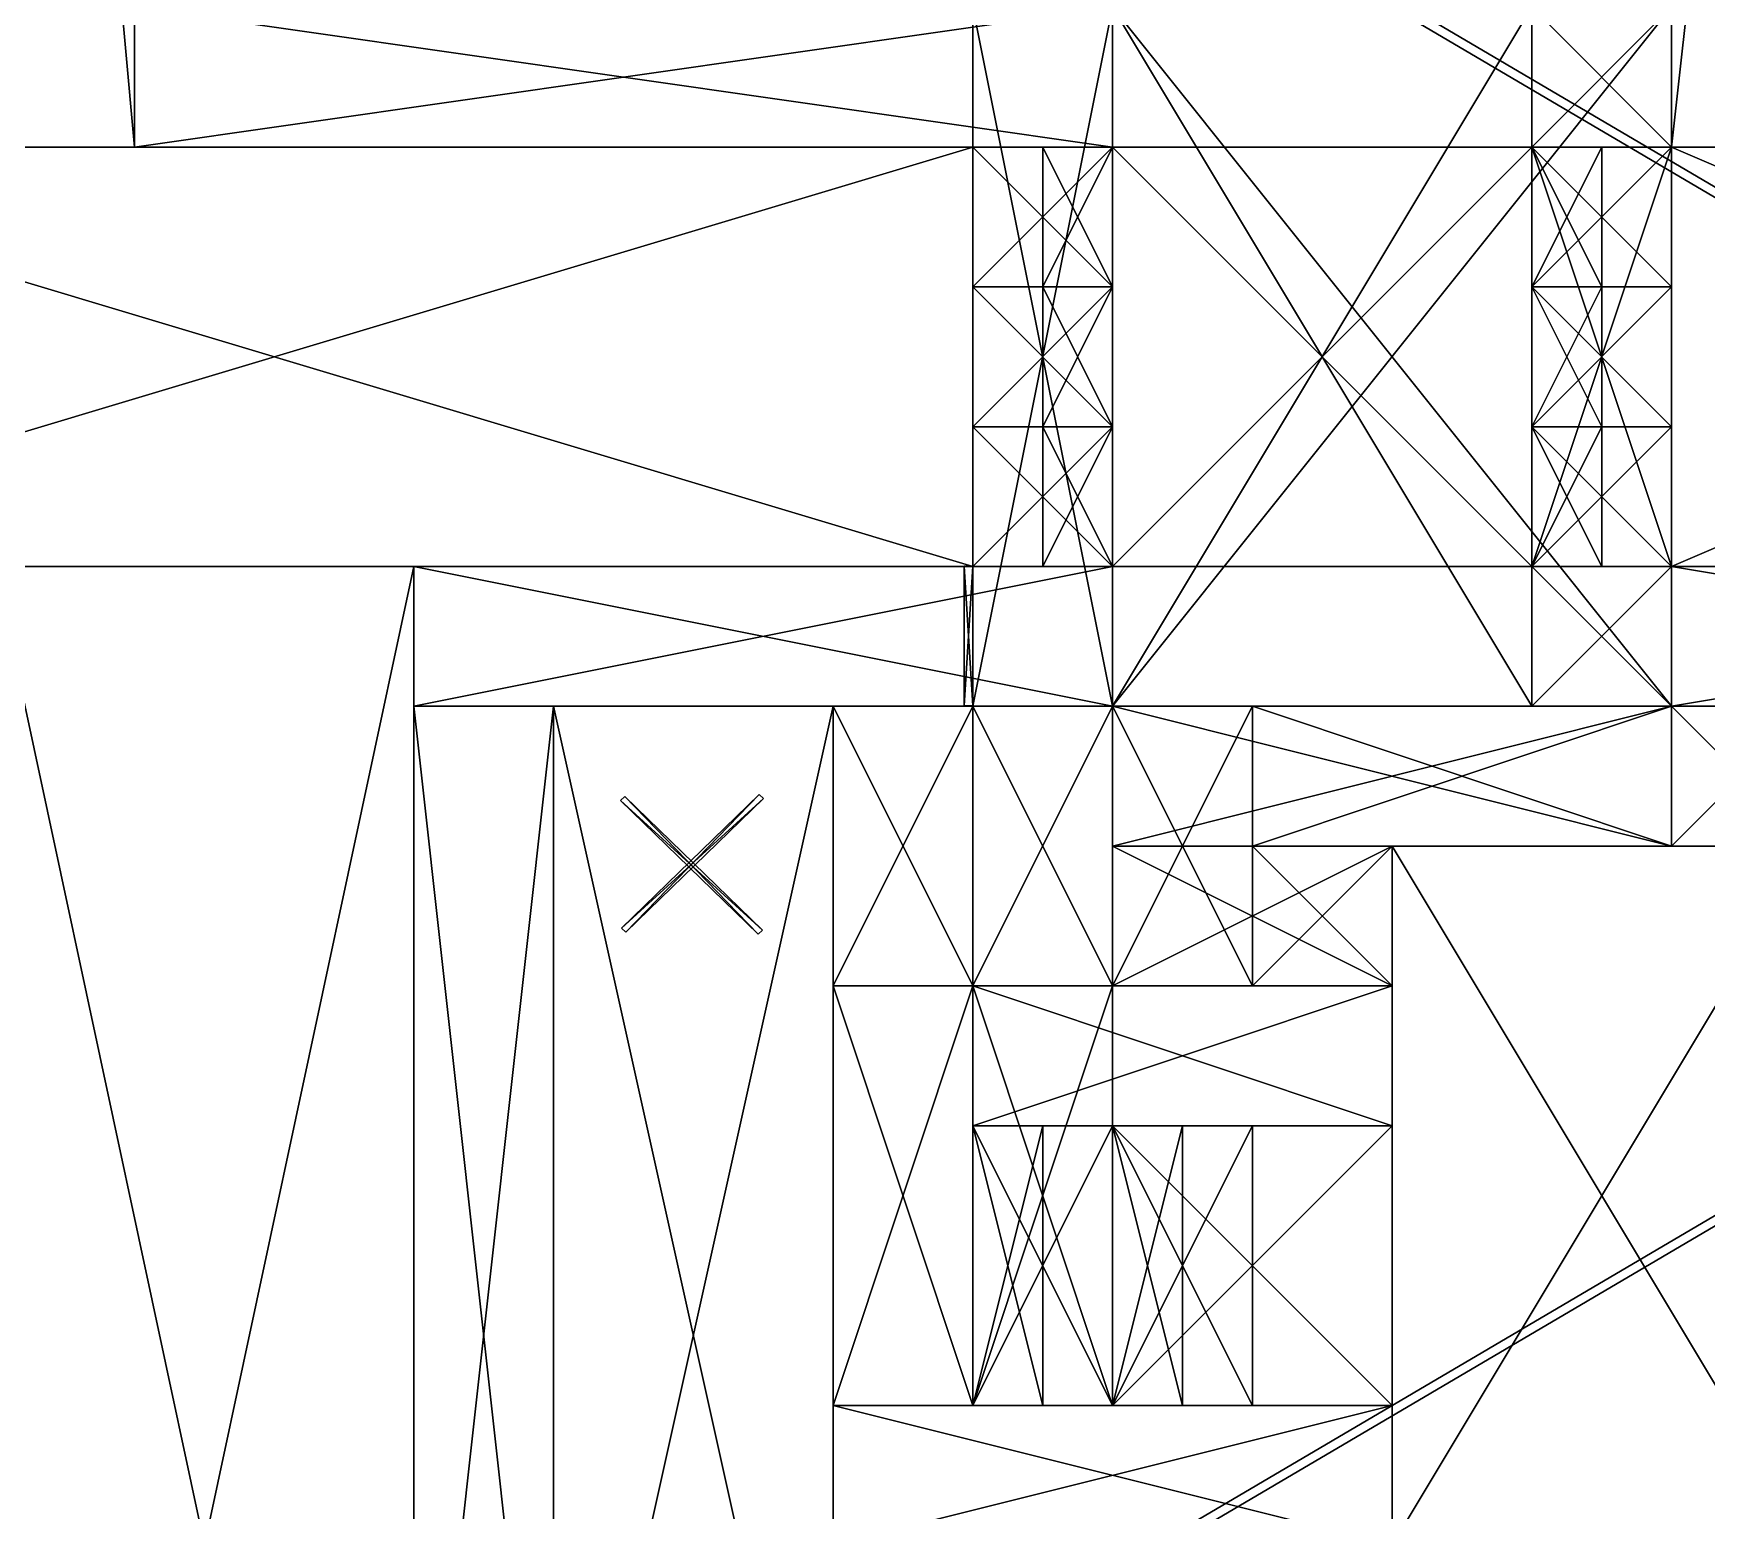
# Model space of a CAD drawing. Extents: x -1088 to 1104, y -640 to 640.
# Drawn here: x -583.1 to -200, y -184.1 to 154 of the extents above; entities that cross this region are included whole.
import ezdxf

# ---------------------------------------------------------------- set-up
doc = ezdxf.new("R2010")
doc.units = 0

msp = doc.modelspace()

# ---------------------------------------------------------------- meshes
at = {"layer": 'OBJECT004', "color": 50}
mesh = msp.add_polyface(dxfattribs=at)
corners = [(-336, 64, 80), (-336, 32, 80), (-352, 32, 80), (-352, 64, 80), (-352, 64, 64), (-352, 32, 64), (-336, 32, 64), (-336, 64, 64)]
mesh.append_faces([[corners[k] for k in face] for face in [(1, 3, 0), (5, 7, 4), (7, 3, 4), (1, 5, 2), (4, 2, 5), (0, 6, 1)]], dxfattribs={"vtx0": -1})
mesh.append_faces([[corners[k] for k in face] for face in [(1, 2, 3), (5, 6, 7), (7, 0, 3), (1, 6, 5), (4, 3, 2), (0, 7, 6)]], dxfattribs={"vtx2": -1})
at = {"layer": 'OBJECT042', "color": 50}
mesh = msp.add_polyface(dxfattribs=at)
corners = [(-336, 64, 64), (-336, 32, 64), (-368, 32, 64), (-368, 64, 64), (-368, 64, 48), (-368, 32, 48), (-336, 32, 48), (-336, 64, 48)]
mesh.append_faces([[corners[k] for k in face] for face in [(1, 3, 0), (5, 7, 4), (7, 3, 4), (1, 5, 2), (4, 2, 5), (0, 6, 1)]], dxfattribs={"vtx0": -1})
mesh.append_faces([[corners[k] for k in face] for face in [(1, 2, 3), (5, 6, 7), (7, 0, 3), (1, 6, 5), (4, 3, 2), (0, 7, 6)]], dxfattribs={"vtx2": -1})
at = {"layer": 'OBJECT1021', "color": 50}
mesh = msp.add_polyface(dxfattribs=at)
corners = [(-688, 128, 48), (-368, 128, 48), (-368, 32, 48), (-688, 32, 48), (-688, 32, 16), (-368, 32, 16), (-368, 128, 16), (-688, 128, 16)]
mesh.append_faces([[corners[k] for k in face] for face in [(1, 3, 0), (5, 7, 4), (3, 7, 0), (5, 1, 6), (0, 6, 1), (4, 2, 5)]], dxfattribs={"vtx0": -1})
mesh.append_faces([[corners[k] for k in face] for face in [(1, 2, 3), (5, 6, 7), (3, 4, 7), (5, 2, 1), (0, 7, 6), (4, 3, 2)]], dxfattribs={"vtx2": -1})
at = {"layer": 'OBJECT1023', "color": 50}
mesh = msp.add_polyface(dxfattribs=at)
corners = [(-592, 32, 48), (-496, 32, 48), (-496, -416, 48), (-592, -416, 48), (-592, -416, 16), (-496, -416, 16), (-496, 32, 16), (-592, 32, 16)]
mesh.append_faces([[corners[k] for k in face] for face in [(1, 3, 0), (5, 7, 4), (3, 7, 0), (5, 1, 6), (0, 6, 1), (4, 2, 5)]], dxfattribs={"vtx0": -1})
mesh.append_faces([[corners[k] for k in face] for face in [(1, 2, 3), (5, 6, 7), (3, 4, 7), (5, 2, 1), (0, 7, 6), (4, 3, 2)]], dxfattribs={"vtx2": -1})
at = {"layer": 'OBJECT1027', "color": 50}
mesh = msp.add_polyface(dxfattribs=at)
corners = [(-208, 128, 48), (16, 128, 48), (16, 32, 48), (-208, 32, 48), (-208, 32, 16), (16, 32, 16), (16, 128, 16), (-208, 128, 16)]
mesh.append_faces([[corners[k] for k in face] for face in [(1, 3, 0), (5, 7, 4), (3, 7, 0), (5, 1, 6), (0, 6, 1), (4, 2, 5)]], dxfattribs={"vtx0": -1})
mesh.append_faces([[corners[k] for k in face] for face in [(1, 2, 3), (5, 6, 7), (3, 4, 7), (5, 2, 1), (0, 7, 6), (4, 3, 2)]], dxfattribs={"vtx2": -1})
at = {"layer": 'OBJECT1038', "color": 50}
mesh = msp.add_polyface(dxfattribs=at)
corners = [(-592, 480, 64), (-560, 480, 64), (-560, 128, 64), (-592, 128, 64), (-592, 128, 48), (-560, 128, 48), (-560, 480, 48), (-592, 480, 48)]
mesh.append_faces([[corners[k] for k in face] for face in [(1, 3, 0), (5, 7, 4), (3, 7, 0), (5, 1, 6), (0, 6, 1), (4, 2, 5)]], dxfattribs={"vtx0": -1})
mesh.append_faces([[corners[k] for k in face] for face in [(1, 2, 3), (5, 6, 7), (3, 4, 7), (5, 2, 1), (0, 7, 6), (4, 3, 2)]], dxfattribs={"vtx2": -1})
at = {"layer": 'OBJECT1039', "color": 50}
mesh = msp.add_polyface(dxfattribs=at)
corners = [(-560, 160, 64), (-336, 160, 64), (-336, 128, 64), (-560, 128, 64), (-560, 128, 48), (-336, 128, 48), (-336, 160, 48), (-560, 160, 48)]
mesh.append_faces([[corners[k] for k in face] for face in [(1, 3, 0), (5, 7, 4), (3, 7, 0), (5, 1, 6), (0, 6, 1), (4, 2, 5)]], dxfattribs={"vtx0": -1})
mesh.append_faces([[corners[k] for k in face] for face in [(1, 2, 3), (5, 6, 7), (3, 4, 7), (5, 2, 1), (0, 7, 6), (4, 3, 2)]], dxfattribs={"vtx2": -1})
at = {"layer": 'OBJECT1040', "color": 50}
mesh = msp.add_polyface(dxfattribs=at)
corners = [(-496, 32, 64), (-336, 32, 64), (-336, 0, 64), (-496, 0, 64), (-496, 0, 48), (-336, 0, 48), (-336, 32, 48), (-496, 32, 48)]
mesh.append_faces([[corners[k] for k in face] for face in [(1, 3, 0), (5, 7, 4), (3, 7, 0), (5, 1, 6), (0, 6, 1), (4, 2, 5)]], dxfattribs={"vtx0": -1})
mesh.append_faces([[corners[k] for k in face] for face in [(1, 2, 3), (5, 6, 7), (3, 4, 7), (5, 2, 1), (0, 7, 6), (4, 3, 2)]], dxfattribs={"vtx2": -1})
at = {"layer": 'OBJECT1041', "color": 50}
mesh = msp.add_polyface(dxfattribs=at)
corners = [(-496, 0, 64), (-464, 0, 64), (-464, -288, 64), (-496, -288, 64), (-496, -288, 48), (-464, -288, 48), (-464, 0, 48), (-496, 0, 48)]
mesh.append_faces([[corners[k] for k in face] for face in [(1, 3, 0), (5, 7, 4), (3, 7, 0), (5, 1, 6), (0, 6, 1), (4, 2, 5)]], dxfattribs={"vtx0": -1})
mesh.append_faces([[corners[k] for k in face] for face in [(1, 2, 3), (5, 6, 7), (3, 4, 7), (5, 2, 1), (0, 7, 6), (4, 3, 2)]], dxfattribs={"vtx2": -1})
at = {"layer": 'OBJECT1072', "color": 50}
mesh = msp.add_polyface(dxfattribs=at)
corners = [(-336, 160, -32), (-208, 160, -32), (-208, 0, -32), (-336, 0, -32), (-336, 0, -48), (-208, 0, -48), (-208, 160, -48), (-336, 160, -48)]
mesh.append_faces([[corners[k] for k in face] for face in [(1, 3, 0), (5, 7, 4), (3, 7, 0), (5, 1, 6), (0, 6, 1), (4, 2, 5)]], dxfattribs={"vtx0": -1})
mesh.append_faces([[corners[k] for k in face] for face in [(1, 2, 3), (5, 6, 7), (3, 4, 7), (5, 2, 1), (0, 7, 6), (4, 3, 2)]], dxfattribs={"vtx2": -1})
at = {"layer": 'OBJECT1073', "color": 50}
mesh = msp.add_polyface(dxfattribs=at)
corners = [(-336, 0, -32), (-208, 0, -32), (-208, -32, -32), (-336, -32, -32), (-336, -32, -48), (-208, -32, -48), (-208, 0, -48), (-336, 0, -48)]
mesh.append_faces([[corners[k] for k in face] for face in [(1, 3, 0), (5, 7, 4), (3, 7, 0), (5, 1, 6), (0, 6, 1), (4, 2, 5)]], dxfattribs={"vtx0": -1})
mesh.append_faces([[corners[k] for k in face] for face in [(1, 2, 3), (5, 6, 7), (3, 4, 7), (5, 2, 1), (0, 7, 6), (4, 3, 2)]], dxfattribs={"vtx2": -1})
at = {"layer": 'OBJECT1074', "color": 50}
mesh = msp.add_polyface(dxfattribs=at)
corners = [(-272, -32, -32), (-176, -32, -32), (-176, -192, -32), (-272, -192, -32), (-272, -192, -48), (-176, -192, -48), (-176, -32, -48), (-272, -32, -48)]
mesh.append_faces([[corners[k] for k in face] for face in [(1, 3, 0), (5, 7, 4), (3, 7, 0), (5, 1, 6), (0, 6, 1), (4, 2, 5)]], dxfattribs={"vtx0": -1})
mesh.append_faces([[corners[k] for k in face] for face in [(1, 2, 3), (5, 6, 7), (3, 4, 7), (5, 2, 1), (0, 7, 6), (4, 3, 2)]], dxfattribs={"vtx2": -1})
at = {"layer": 'OBJECT1099', "color": 50}
mesh = msp.add_polyface(dxfattribs=at)
corners = [(-240, 32, 48), (-240, 128, 48), (-208, 128, 48), (-208, 32, 48), (-208, 32, -48), (-208, 128, -48), (-240, 128, -48), (-240, 32, -48)]
mesh.append_faces([[corners[k] for k in face] for face in [(1, 3, 0), (5, 7, 4), (3, 7, 0), (5, 1, 6), (0, 6, 1), (4, 2, 5)]], dxfattribs={"vtx0": -1})
mesh.append_faces([[corners[k] for k in face] for face in [(1, 2, 3), (5, 6, 7), (3, 4, 7), (5, 2, 1), (0, 7, 6), (4, 3, 2)]], dxfattribs={"vtx2": -1})
at = {"layer": 'OBJECT1100', "color": 50}
mesh = msp.add_polyface(dxfattribs=at)
corners = [(-368, 0, 48), (-368, 160, 48), (-336, 160, 48), (-336, 0, 48), (-336, 0, -48), (-336, 160, -48), (-368, 160, -48), (-368, 0, -48)]
mesh.append_faces([[corners[k] for k in face] for face in [(1, 3, 0), (5, 7, 4), (3, 7, 0), (5, 1, 6), (0, 6, 1), (4, 2, 5)]], dxfattribs={"vtx0": -1})
mesh.append_faces([[corners[k] for k in face] for face in [(1, 2, 3), (5, 6, 7), (3, 4, 7), (5, 2, 1), (0, 7, 6), (4, 3, 2)]], dxfattribs={"vtx2": -1})
at = {"layer": 'OBJECT1101', "color": 50}
mesh = msp.add_polyface(dxfattribs=at)
corners = [(-240, 0, 48), (-240, 32, 48), (-208, 32, 48), (-208, 0, 48), (-208, 0, -48), (-208, 32, -48), (-240, 32, -48), (-240, 0, -48)]
mesh.append_faces([[corners[k] for k in face] for face in [(1, 3, 0), (5, 7, 4), (3, 7, 0), (5, 1, 6), (0, 6, 1), (4, 2, 5)]], dxfattribs={"vtx0": -1})
mesh.append_faces([[corners[k] for k in face] for face in [(1, 2, 3), (5, 6, 7), (3, 4, 7), (5, 2, 1), (0, 7, 6), (4, 3, 2)]], dxfattribs={"vtx2": -1})
at = {"layer": 'OBJECT1102', "color": 50}
mesh = msp.add_polyface(dxfattribs=at)
corners = [(-208, -32, 48), (-208, 0, 48), (-176, 0, 48), (-176, -32, 48), (-176, -32, -48), (-176, 0, -48), (-208, 0, -48), (-208, -32, -48)]
mesh.append_faces([[corners[k] for k in face] for face in [(1, 3, 0), (5, 7, 4), (3, 7, 0), (5, 1, 6), (0, 6, 1), (4, 2, 5)]], dxfattribs={"vtx0": -1})
mesh.append_faces([[corners[k] for k in face] for face in [(1, 2, 3), (5, 6, 7), (3, 4, 7), (5, 2, 1), (0, 7, 6), (4, 3, 2)]], dxfattribs={"vtx2": -1})
at = {"layer": 'OBJECT1108', "color": 50}
mesh = msp.add_polyface(dxfattribs=at)
corners = [(-400, -192, 48), (-400, -160, 48), (-272, -160, 48), (-272, -192, 48), (-272, -192, -48), (-272, -160, -48), (-400, -160, -48), (-400, -192, -48)]
mesh.append_faces([[corners[k] for k in face] for face in [(1, 3, 0), (5, 7, 4), (3, 7, 0), (5, 1, 6), (0, 6, 1), (4, 2, 5)]], dxfattribs={"vtx0": -1})
mesh.append_faces([[corners[k] for k in face] for face in [(1, 2, 3), (5, 6, 7), (3, 4, 7), (5, 2, 1), (0, 7, 6), (4, 3, 2)]], dxfattribs={"vtx2": -1})
at = {"layer": 'OBJECT1109', "color": 50}
mesh = msp.add_polyface(dxfattribs=at)
corners = [(-400, -160, 48), (-400, -64, 48), (-368, -64, 48), (-368, -160, 48), (-368, -160, -48), (-368, -64, -48), (-400, -64, -48), (-400, -160, -48)]
mesh.append_faces([[corners[k] for k in face] for face in [(1, 3, 0), (5, 7, 4), (3, 7, 0), (5, 1, 6), (0, 6, 1), (4, 2, 5)]], dxfattribs={"vtx0": -1})
mesh.append_faces([[corners[k] for k in face] for face in [(1, 2, 3), (5, 6, 7), (3, 4, 7), (5, 2, 1), (0, 7, 6), (4, 3, 2)]], dxfattribs={"vtx2": -1})
at = {"layer": 'OBJECT1110', "color": 50}
mesh = msp.add_polyface(dxfattribs=at)
corners = [(-368, -96, 48), (-368, -64, 48), (-272, -64, 48), (-272, -96, 48), (-272, -96, -48), (-272, -64, -48), (-368, -64, -48), (-368, -96, -48)]
mesh.append_faces([[corners[k] for k in face] for face in [(1, 3, 0), (5, 7, 4), (3, 7, 0), (5, 1, 6), (0, 6, 1), (4, 2, 5)]], dxfattribs={"vtx0": -1})
mesh.append_faces([[corners[k] for k in face] for face in [(1, 2, 3), (5, 6, 7), (3, 4, 7), (5, 2, 1), (0, 7, 6), (4, 3, 2)]], dxfattribs={"vtx2": -1})
at = {"layer": 'OBJECT1111', "color": 50}
mesh = msp.add_polyface(dxfattribs=at)
corners = [(-368, -64, 48), (-368, 0, 48), (-336, 0, 48), (-336, -64, 48), (-336, -64, -48), (-336, 0, -48), (-368, 0, -48), (-368, -64, -48)]
mesh.append_faces([[corners[k] for k in face] for face in [(1, 3, 0), (5, 7, 4), (3, 7, 0), (5, 1, 6), (0, 6, 1), (4, 2, 5)]], dxfattribs={"vtx0": -1})
mesh.append_faces([[corners[k] for k in face] for face in [(1, 2, 3), (5, 6, 7), (3, 4, 7), (5, 2, 1), (0, 7, 6), (4, 3, 2)]], dxfattribs={"vtx2": -1})
at = {"layer": 'OBJECT1147', "color": 50}
mesh = msp.add_polyface(dxfattribs=at)
corners = [(-368, -96, 16), (-336, -96, 16), (-336, -160, 16), (-368, -160, 16), (-368, -160, -16), (-336, -160, -16), (-336, -96, -16), (-368, -96, -16)]
mesh.append_faces([[corners[k] for k in face] for face in [(1, 3, 0), (5, 7, 4), (3, 7, 0), (5, 1, 6), (0, 6, 1), (4, 2, 5)]], dxfattribs={"vtx0": -1})
mesh.append_faces([[corners[k] for k in face] for face in [(1, 2, 3), (5, 6, 7), (3, 4, 7), (5, 2, 1), (0, 7, 6), (4, 3, 2)]], dxfattribs={"vtx2": -1})
at = {"layer": 'OBJECT1194', "color": 50}
mesh = msp.add_polyface(dxfattribs=at)
corners = [(-464, 0, 48), (-400, 0, 48), (-400, -288, 48), (-464, -288, 48), (-464, -288, 16), (-400, -288, 16), (-400, 0, 16), (-464, 0, 16)]
mesh.append_faces([[corners[k] for k in face] for face in [(1, 3, 0), (5, 7, 4), (3, 7, 0), (5, 1, 6), (0, 6, 1), (4, 2, 5)]], dxfattribs={"vtx0": -1})
mesh.append_faces([[corners[k] for k in face] for face in [(1, 2, 3), (5, 6, 7), (3, 4, 7), (5, 2, 1), (0, 7, 6), (4, 3, 2)]], dxfattribs={"vtx2": -1})
at = {"layer": 'OBJECT1197', "color": 50}
mesh = msp.add_polyface(dxfattribs=at)
corners = [(-336, -32, -32), (-272, -32, -32), (-272, -64, -32), (-336, -64, -32), (-336, -64, -48), (-272, -64, -48), (-272, -32, -48), (-336, -32, -48)]
mesh.append_faces([[corners[k] for k in face] for face in [(1, 3, 0), (5, 7, 4), (3, 7, 0), (5, 1, 6), (0, 6, 1), (4, 2, 5)]], dxfattribs={"vtx0": -1})
mesh.append_faces([[corners[k] for k in face] for face in [(1, 2, 3), (5, 6, 7), (3, 4, 7), (5, 2, 1), (0, 7, 6), (4, 3, 2)]], dxfattribs={"vtx2": -1})
at = {"layer": 'OBJECT1198', "color": 50}
mesh = msp.add_polyface(dxfattribs=at)
corners = [(-400, 0, 48), (-368, 0, 48), (-368, -64, 48), (-400, -64, 48), (-400, -64, 16), (-368, -64, 16), (-368, 0, 16), (-400, 0, 16)]
mesh.append_faces([[corners[k] for k in face] for face in [(1, 3, 0), (5, 7, 4), (3, 7, 0), (5, 1, 6), (0, 6, 1), (4, 2, 5)]], dxfattribs={"vtx0": -1})
mesh.append_faces([[corners[k] for k in face] for face in [(1, 2, 3), (5, 6, 7), (3, 4, 7), (5, 2, 1), (0, 7, 6), (4, 3, 2)]], dxfattribs={"vtx2": -1})
at = {"layer": 'OBJECT166', "color": 50}
mesh = msp.add_polyface(dxfattribs=at)
corners = [(-208, 32, 48), (-16, 32, 48), (-16, 0, 48), (-208, 0, 48), (-208, 0, 16), (-16, 0, 16), (-16, 32, 16), (-208, 32, 16)]
mesh.append_faces([[corners[k] for k in face] for face in [(1, 3, 0), (5, 7, 4), (3, 7, 0), (5, 1, 6), (0, 6, 1), (4, 2, 5)]], dxfattribs={"vtx0": -1})
mesh.append_faces([[corners[k] for k in face] for face in [(1, 2, 3), (5, 6, 7), (3, 4, 7), (5, 2, 1), (0, 7, 6), (4, 3, 2)]], dxfattribs={"vtx2": -1})
at = {"layer": 'OBJECT197', "color": 50}
mesh = msp.add_polyface(dxfattribs=at)
corners = [(-1084, -640, 832), (-1084, 640, 832), (1092, 640, 832), (1092, -640, 832), (-1084, 640, 830), (-1084, -640, 830), (1092, -640, 830), (1092, 640, 830)]
mesh.append_faces([[corners[k] for k in face] for face in [(1, 3, 0), (1, 5, 4), (3, 7, 6), (2, 4, 7), (0, 6, 5), (5, 7, 4)]], dxfattribs={"vtx0": -1})
mesh.append_faces([[corners[k] for k in face] for face in [(1, 2, 3), (1, 0, 5), (3, 2, 7), (2, 1, 4), (0, 3, 6), (5, 6, 7)]], dxfattribs={"vtx2": -1})
at = {"layer": 'OBJECT203', "color": 50}
mesh = msp.add_polyface(dxfattribs=at)
corners = [(-1088, 640, -128), (-1088, -640, -128), (1088, -640, -128), (1088, 640, -128), (-1088, -640, -126), (-1088, 640, -126), (1088, 640, -126), (1088, -640, -126)]
mesh.append_faces([[corners[k] for k in face] for face in [(1, 3, 0), (1, 5, 4), (3, 7, 6), (0, 6, 5), (2, 4, 7), (5, 7, 4)]], dxfattribs={"vtx0": -1})
mesh.append_faces([[corners[k] for k in face] for face in [(1, 2, 3), (1, 0, 5), (3, 2, 7), (0, 3, 6), (2, 1, 4), (5, 6, 7)]], dxfattribs={"vtx2": -1})
at = {"layer": 'OBJECT263', "color": 50}
mesh = msp.add_polyface(dxfattribs=at)
corners = [(-448.709991, -21.568701, 80), (-447.723999, -20.6127, 80), (-416.178986, -51.206699, 80), (-417.165009, -52.1628, 80), (-417.165009, -52.1628, 48), (-416.178986, -51.206699, 48), (-447.723999, -20.6127, 48), (-448.709991, -21.568701, 48)]
mesh.append_faces([[corners[k] for k in face] for face in [(1, 3, 0), (5, 7, 4), (3, 7, 0), (5, 1, 6), (0, 6, 1), (4, 2, 5)]], dxfattribs={"vtx0": -1})
mesh.append_faces([[corners[k] for k in face] for face in [(1, 2, 3), (5, 6, 7), (3, 4, 7), (5, 2, 1), (0, 7, 6), (4, 3, 2)]], dxfattribs={"vtx2": -1})
at = {"layer": 'OBJECT264', "color": 50}
mesh = msp.add_polyface(dxfattribs=at)
corners = [(-416.932007, -20.1628, 80), (-415.946014, -21.118799, 80), (-447.490997, -51.713001, 80), (-448.47699, -50.756802, 80), (-448.47699, -50.756802, 48), (-447.490997, -51.713001, 48), (-415.946014, -21.118799, 48), (-416.932007, -20.1628, 48)]
mesh.append_faces([[corners[k] for k in face] for face in [(1, 3, 0), (5, 7, 4), (3, 7, 0), (5, 1, 6), (0, 6, 1), (4, 2, 5)]], dxfattribs={"vtx0": -1})
mesh.append_faces([[corners[k] for k in face] for face in [(1, 2, 3), (5, 6, 7), (3, 4, 7), (5, 2, 1), (0, 7, 6), (4, 3, 2)]], dxfattribs={"vtx2": -1})
at = {"layer": 'OBJECT334', "color": 50}
mesh = msp.add_polyface(dxfattribs=at)
corners = [(-336, 0, -28), (-304, 0, -28), (-304, -64, -28), (-336, -64, -28), (-336, -64, -32), (-304, -64, -32), (-304, 0, -32), (-336, 0, -32)]
mesh.append_faces([[corners[k] for k in face] for face in [(1, 3, 0), (5, 7, 4), (3, 7, 0), (5, 1, 6), (0, 6, 1), (4, 2, 5)]], dxfattribs={"vtx0": -1})
mesh.append_faces([[corners[k] for k in face] for face in [(1, 2, 3), (5, 6, 7), (3, 4, 7), (5, 2, 1), (0, 7, 6), (4, 3, 2)]], dxfattribs={"vtx2": -1})
at = {"layer": 'OBJECT335', "color": 50}
mesh = msp.add_polyface(dxfattribs=at)
corners = [(-304, -32, -28), (-272, -32, -28), (-272, -64, -28), (-304, -64, -28), (-304, -64, -32), (-272, -64, -32), (-272, -32, -32), (-304, -32, -32)]
mesh.append_faces([[corners[k] for k in face] for face in [(1, 3, 0), (5, 7, 4), (3, 7, 0), (5, 1, 6), (0, 6, 1), (4, 2, 5)]], dxfattribs={"vtx0": -1})
mesh.append_faces([[corners[k] for k in face] for face in [(1, 2, 3), (5, 6, 7), (3, 4, 7), (5, 2, 1), (0, 7, 6), (4, 3, 2)]], dxfattribs={"vtx2": -1})
at = {"layer": 'OBJECT337', "color": 50}
mesh = msp.add_polyface(dxfattribs=at)
corners = [(-336, 160, -28), (-240, 160, -28), (-240, 0, -28), (-336, 0, -28), (-336, 0, -32), (-240, 0, -32), (-240, 160, -32), (-336, 160, -32)]
mesh.append_faces([[corners[k] for k in face] for face in [(1, 3, 0), (5, 7, 4), (3, 7, 0), (5, 1, 6), (0, 6, 1), (4, 2, 5)]], dxfattribs={"vtx0": -1})
mesh.append_faces([[corners[k] for k in face] for face in [(1, 2, 3), (5, 6, 7), (3, 4, 7), (5, 2, 1), (0, 7, 6), (4, 3, 2)]], dxfattribs={"vtx2": -1})
at = {"layer": 'OBJECT338', "color": 50}
mesh = msp.add_polyface(dxfattribs=at)
corners = [(-272, -32, -28), (-176, -32, -28), (-176, -192, -28), (-272, -192, -28), (-272, -192, -32), (-176, -192, -32), (-176, -32, -32), (-272, -32, -32)]
mesh.append_faces([[corners[k] for k in face] for face in [(1, 3, 0), (5, 7, 4), (3, 7, 0), (5, 1, 6), (0, 6, 1), (4, 2, 5)]], dxfattribs={"vtx0": -1})
mesh.append_faces([[corners[k] for k in face] for face in [(1, 2, 3), (5, 6, 7), (3, 4, 7), (5, 2, 1), (0, 7, 6), (4, 3, 2)]], dxfattribs={"vtx2": -1})
at = {"layer": 'OBJECT339', "color": 50}
mesh = msp.add_polyface(dxfattribs=at)
corners = [(-304, 0, -28), (-208, 0, -28), (-208, -32, -28), (-304, -32, -28), (-304, -32, -32), (-208, -32, -32), (-208, 0, -32), (-304, 0, -32)]
mesh.append_faces([[corners[k] for k in face] for face in [(1, 3, 0), (5, 7, 4), (3, 7, 0), (5, 1, 6), (0, 6, 1), (4, 2, 5)]], dxfattribs={"vtx0": -1})
mesh.append_faces([[corners[k] for k in face] for face in [(1, 2, 3), (5, 6, 7), (3, 4, 7), (5, 2, 1), (0, 7, 6), (4, 3, 2)]], dxfattribs={"vtx2": -1})
at = {"layer": 'OBJECT343', "color": 50}
mesh = msp.add_polyface(dxfattribs=at)
corners = [(-240, 160, -28), (-208, 160, -28), (-208, 128, -28), (-240, 128, -28), (-240, 128, -32), (-208, 128, -32), (-208, 160, -32), (-240, 160, -32)]
mesh.append_faces([[corners[k] for k in face] for face in [(1, 3, 0), (5, 7, 4), (3, 7, 0), (5, 1, 6), (0, 6, 1), (4, 2, 5)]], dxfattribs={"vtx0": -1})
mesh.append_faces([[corners[k] for k in face] for face in [(1, 2, 3), (5, 6, 7), (3, 4, 7), (5, 2, 1), (0, 7, 6), (4, 3, 2)]], dxfattribs={"vtx2": -1})
at = {"layer": 'OBJECT380', "color": 50}
mesh = msp.add_polyface(dxfattribs=at)
corners = [(-208, 128, 48), (-208, 416, 48), (-176, 416, 48), (-176, 128, 48), (-176, 128, 28.799999), (-176, 416, 28.799999), (-208, 416, 28.799999), (-208, 128, 28.799999)]
mesh.append_faces([[corners[k] for k in face] for face in [(1, 3, 0), (5, 7, 4), (3, 7, 0), (5, 1, 6), (0, 6, 1), (4, 2, 5)]], dxfattribs={"vtx0": -1})
mesh.append_faces([[corners[k] for k in face] for face in [(1, 2, 3), (5, 6, 7), (3, 4, 7), (5, 2, 1), (0, 7, 6), (4, 3, 2)]], dxfattribs={"vtx2": -1})
at = {"layer": 'OBJECT381', "color": 50}
mesh = msp.add_polyface(dxfattribs=at)
corners = [(-208, 416, 28.799999), (-176, 416, 28.799999), (-176, 128, 28.799999), (-208, 128, 28.799999), (-208, 128, -48), (-176, 128, -48), (-176, 416, -48), (-208, 416, -48)]
mesh.append_faces([[corners[k] for k in face] for face in [(1, 3, 0), (5, 7, 4), (3, 7, 0), (5, 1, 6), (0, 6, 1), (4, 2, 5)]], dxfattribs={"vtx0": -1})
mesh.append_faces([[corners[k] for k in face] for face in [(1, 2, 3), (5, 6, 7), (3, 4, 7), (5, 2, 1), (0, 7, 6), (4, 3, 2)]], dxfattribs={"vtx2": -1})
at = {"layer": 'OBJECT383', "color": 50}
mesh = msp.add_polyface(dxfattribs=at)
corners = [(-336, -96, -16.4), (-272, -96, -16.4), (-272, -160, -16.4), (-336, -160, -16.4), (-336, -160, -42), (-272, -160, -42), (-272, -96, -42), (-336, -96, -42)]
mesh.append_faces([[corners[k] for k in face] for face in [(1, 3, 0), (5, 7, 4), (3, 7, 0), (5, 1, 6), (0, 6, 1), (4, 2, 5)]], dxfattribs={"vtx0": -1})
mesh.append_faces([[corners[k] for k in face] for face in [(1, 2, 3), (5, 6, 7), (3, 4, 7), (5, 2, 1), (0, 7, 6), (4, 3, 2)]], dxfattribs={"vtx2": -1})
at = {"layer": 'OBJECT384', "color": 50}
mesh = msp.add_polyface(dxfattribs=at)
corners = [(-368, -160, -16), (-368, -64, -16), (-336, -64, -16), (-336, -160, -16), (-336, -160, -22.4), (-336, -64, -22.4), (-368, -64, -22.4), (-368, -160, -22.4)]
mesh.append_faces([[corners[k] for k in face] for face in [(1, 3, 0), (5, 7, 4), (3, 7, 0), (5, 1, 6), (0, 6, 1), (4, 2, 5)]], dxfattribs={"vtx0": -1})
mesh.append_faces([[corners[k] for k in face] for face in [(1, 2, 3), (5, 6, 7), (3, 4, 7), (5, 2, 1), (0, 7, 6), (4, 3, 2)]], dxfattribs={"vtx2": -1})
at = {"layer": 'OBJECT385', "color": 50}
mesh = msp.add_polyface(dxfattribs=at)
corners = [(-368, -64, -22.4), (-336, -64, -22.4), (-336, -160, -22.4), (-368, -160, -22.4), (-368, -160, -48), (-336, -160, -48), (-336, -64, -48), (-368, -64, -48)]
mesh.append_faces([[corners[k] for k in face] for face in [(1, 3, 0), (5, 7, 4), (3, 7, 0), (5, 1, 6), (0, 6, 1), (4, 2, 5)]], dxfattribs={"vtx0": -1})
mesh.append_faces([[corners[k] for k in face] for face in [(1, 2, 3), (5, 6, 7), (3, 4, 7), (5, 2, 1), (0, 7, 6), (4, 3, 2)]], dxfattribs={"vtx2": -1})
at = {"layer": 'OBJECT386', "color": 50}
mesh = msp.add_polyface(dxfattribs=at)
corners = [(-352, -160, 48), (-368, -160, 48), (-368, -96, 48), (-352, -96, 48), (-352, -96, 32), (-368, -96, 32), (-368, -160, 32), (-352, -160, 32)]
mesh.append_faces([[corners[k] for k in face] for face in [(1, 3, 0), (5, 7, 4), (3, 7, 0), (5, 1, 6), (0, 6, 1), (4, 2, 5)]], dxfattribs={"vtx0": -1})
mesh.append_faces([[corners[k] for k in face] for face in [(1, 2, 3), (5, 6, 7), (3, 4, 7), (5, 2, 1), (0, 7, 6), (4, 3, 2)]], dxfattribs={"vtx2": -1})
at = {"layer": 'OBJECT387', "color": 50}
mesh = msp.add_polyface(dxfattribs=at)
corners = [(-336, -160, 32), (-368, -160, 32), (-368, -96, 32), (-336, -96, 32), (-336, -96, 16), (-368, -96, 16), (-368, -160, 16), (-336, -160, 16)]
mesh.append_faces([[corners[k] for k in face] for face in [(1, 3, 0), (5, 7, 4), (3, 7, 0), (5, 1, 6), (0, 6, 1), (4, 2, 5)]], dxfattribs={"vtx0": -1})
mesh.append_faces([[corners[k] for k in face] for face in [(1, 2, 3), (5, 6, 7), (3, 4, 7), (5, 2, 1), (0, 7, 6), (4, 3, 2)]], dxfattribs={"vtx2": -1})
at = {"layer": 'OBJECT388', "color": 50}
mesh = msp.add_polyface(dxfattribs=at)
corners = [(-320, -160, 16), (-336, -160, 16), (-336, -96, 16), (-320, -96, 16), (-320, -96), (-336, -96), (-336, -160), (-320, -160)]
mesh.append_faces([[corners[k] for k in face] for face in [(1, 3, 0), (5, 7, 4), (3, 7, 0), (5, 1, 6), (0, 6, 1), (4, 2, 5)]], dxfattribs={"vtx0": -1})
mesh.append_faces([[corners[k] for k in face] for face in [(1, 2, 3), (5, 6, 7), (3, 4, 7), (5, 2, 1), (0, 7, 6), (4, 3, 2)]], dxfattribs={"vtx2": -1})
at = {"layer": 'OBJECT389', "color": 50}
mesh = msp.add_polyface(dxfattribs=at)
corners = [(-304, -160), (-336, -160), (-336, -96), (-304, -96), (-304, -96, -16), (-336, -96, -16), (-336, -160, -16), (-304, -160, -16)]
mesh.append_faces([[corners[k] for k in face] for face in [(1, 3, 0), (5, 7, 4), (3, 7, 0), (5, 1, 6), (0, 6, 1), (4, 2, 5)]], dxfattribs={"vtx0": -1})
mesh.append_faces([[corners[k] for k in face] for face in [(1, 2, 3), (5, 6, 7), (3, 4, 7), (5, 2, 1), (0, 7, 6), (4, 3, 2)]], dxfattribs={"vtx2": -1})
at = {"layer": 'OBJECT559', "color": 50}
mesh = msp.add_polyface(dxfattribs=at)
corners = [(-368, 32.097099, 39.0443), (-368, 0.097076, 39.0443), (-370, 0.097076, 39.0443), (-370, 32.097099, 39.0443), (-370, 32.097099, 23.0443), (-370, 0.097076, 23.0443), (-368, 0.097076, 23.0443), (-368, 32.097099, 23.0443)]
mesh.append_faces([[corners[k] for k in face] for face in [(1, 3, 0), (5, 7, 4), (3, 7, 0), (5, 1, 6), (0, 6, 1), (4, 2, 5)]], dxfattribs={"vtx0": -1})
mesh.append_faces([[corners[k] for k in face] for face in [(1, 2, 3), (5, 6, 7), (3, 4, 7), (5, 2, 1), (0, 7, 6), (4, 3, 2)]], dxfattribs={"vtx2": -1})
at = {"layer": 'OBJECT767', "color": 50}
mesh = msp.add_polyface(dxfattribs=at)
corners = [(-240, 128, 96), (-240, 32, 96), (-336, 32, 96), (-336, 128, 96), (-336, 128, 80), (-336, 32, 80), (-240, 32, 80), (-240, 128, 80)]
mesh.append_faces([[corners[k] for k in face] for face in [(1, 3, 0), (5, 7, 4), (3, 7, 0), (5, 1, 6), (0, 6, 1), (4, 2, 5)]], dxfattribs={"vtx0": -1})
mesh.append_faces([[corners[k] for k in face] for face in [(1, 2, 3), (5, 6, 7), (3, 4, 7), (5, 2, 1), (0, 7, 6), (4, 3, 2)]], dxfattribs={"vtx2": -1})
at = {"layer": 'OBJECT814', "color": 50}
mesh = msp.add_polyface(dxfattribs=at)
corners = [(-224, 128, 80), (-224, 96, 80), (-240, 96, 80), (-240, 128, 80), (-240, 128, 64), (-240, 96, 64), (-224, 96, 64), (-224, 128, 64)]
mesh.append_faces([[corners[k] for k in face] for face in [(1, 3, 0), (5, 7, 4), (3, 7, 0), (5, 1, 6), (0, 6, 1), (4, 2, 5)]], dxfattribs={"vtx0": -1})
mesh.append_faces([[corners[k] for k in face] for face in [(1, 2, 3), (5, 6, 7), (3, 4, 7), (5, 2, 1), (0, 7, 6), (4, 3, 2)]], dxfattribs={"vtx2": -1})
at = {"layer": 'OBJECT816', "color": 50}
mesh = msp.add_polyface(dxfattribs=at)
corners = [(-224, 96, 80), (-224, 64, 80), (-240, 64, 80), (-240, 96, 80), (-240, 96, 64), (-240, 64, 64), (-224, 64, 64), (-224, 96, 64)]
mesh.append_faces([[corners[k] for k in face] for face in [(1, 3, 0), (5, 7, 4), (3, 7, 0), (5, 1, 6), (0, 6, 1), (4, 2, 5)]], dxfattribs={"vtx0": -1})
mesh.append_faces([[corners[k] for k in face] for face in [(1, 2, 3), (5, 6, 7), (3, 4, 7), (5, 2, 1), (0, 7, 6), (4, 3, 2)]], dxfattribs={"vtx2": -1})
at = {"layer": 'OBJECT817', "color": 50}
mesh = msp.add_polyface(dxfattribs=at)
corners = [(-224, 64, 80), (-224, 32, 80), (-240, 32, 80), (-240, 64, 80), (-240, 64, 64), (-240, 32, 64), (-224, 32, 64), (-224, 64, 64)]
mesh.append_faces([[corners[k] for k in face] for face in [(1, 3, 0), (5, 7, 4), (3, 7, 0), (5, 1, 6), (0, 6, 1), (4, 2, 5)]], dxfattribs={"vtx0": -1})
mesh.append_faces([[corners[k] for k in face] for face in [(1, 2, 3), (5, 6, 7), (3, 4, 7), (5, 2, 1), (0, 7, 6), (4, 3, 2)]], dxfattribs={"vtx2": -1})
at = {"layer": 'OBJECT818', "color": 50}
mesh = msp.add_polyface(dxfattribs=at)
corners = [(-208, 64, 64), (-208, 32, 64), (-240, 32, 64), (-240, 64, 64), (-240, 64, 48), (-240, 32, 48), (-208, 32, 48), (-208, 64, 48)]
mesh.append_faces([[corners[k] for k in face] for face in [(1, 3, 0), (5, 7, 4), (3, 7, 0), (5, 1, 6), (0, 6, 1), (4, 2, 5)]], dxfattribs={"vtx0": -1})
mesh.append_faces([[corners[k] for k in face] for face in [(1, 2, 3), (5, 6, 7), (3, 4, 7), (5, 2, 1), (0, 7, 6), (4, 3, 2)]], dxfattribs={"vtx2": -1})
at = {"layer": 'OBJECT819', "color": 50}
mesh = msp.add_polyface(dxfattribs=at)
corners = [(-208, 96, 64), (-208, 64, 64), (-240, 64, 64), (-240, 96, 64), (-240, 96, 48), (-240, 64, 48), (-208, 64, 48), (-208, 96, 48)]
mesh.append_faces([[corners[k] for k in face] for face in [(1, 3, 0), (5, 7, 4), (3, 7, 0), (5, 1, 6), (0, 6, 1), (4, 2, 5)]], dxfattribs={"vtx0": -1})
mesh.append_faces([[corners[k] for k in face] for face in [(1, 2, 3), (5, 6, 7), (3, 4, 7), (5, 2, 1), (0, 7, 6), (4, 3, 2)]], dxfattribs={"vtx2": -1})
at = {"layer": 'OBJECT820', "color": 50}
mesh = msp.add_polyface(dxfattribs=at)
corners = [(-208, 128, 64), (-208, 96, 64), (-240, 96, 64), (-240, 128, 64), (-240, 128, 48), (-240, 96, 48), (-208, 96, 48), (-208, 128, 48)]
mesh.append_faces([[corners[k] for k in face] for face in [(1, 3, 0), (5, 7, 4), (3, 7, 0), (5, 1, 6), (0, 6, 1), (4, 2, 5)]], dxfattribs={"vtx0": -1})
mesh.append_faces([[corners[k] for k in face] for face in [(1, 2, 3), (5, 6, 7), (3, 4, 7), (5, 2, 1), (0, 7, 6), (4, 3, 2)]], dxfattribs={"vtx2": -1})
at = {"layer": 'OBJECT832', "color": 50}
mesh = msp.add_polyface(dxfattribs=at)
corners = [(-336, 96, 80), (-336, 64, 80), (-352, 64, 80), (-352, 96, 80), (-352, 96, 64), (-352, 64, 64), (-336, 64, 64), (-336, 96, 64)]
mesh.append_faces([[corners[k] for k in face] for face in [(1, 3, 0), (5, 7, 4), (7, 3, 4), (1, 5, 2), (4, 2, 5), (0, 6, 1)]], dxfattribs={"vtx0": -1})
mesh.append_faces([[corners[k] for k in face] for face in [(1, 2, 3), (5, 6, 7), (7, 0, 3), (1, 6, 5), (4, 3, 2), (0, 7, 6)]], dxfattribs={"vtx2": -1})
at = {"layer": 'OBJECT835', "color": 50}
mesh = msp.add_polyface(dxfattribs=at)
corners = [(-336, 128, 80), (-336, 96, 80), (-352, 96, 80), (-352, 128, 80), (-352, 128, 64), (-352, 96, 64), (-336, 96, 64), (-336, 128, 64)]
mesh.append_faces([[corners[k] for k in face] for face in [(1, 3, 0), (5, 7, 4), (7, 3, 4), (1, 5, 2), (4, 2, 5), (0, 6, 1)]], dxfattribs={"vtx0": -1})
mesh.append_faces([[corners[k] for k in face] for face in [(1, 2, 3), (5, 6, 7), (7, 0, 3), (1, 6, 5), (4, 3, 2), (0, 7, 6)]], dxfattribs={"vtx2": -1})
at = {"layer": 'OBJECT838', "color": 50}
mesh = msp.add_polyface(dxfattribs=at)
corners = [(-336, 128, 64), (-336, 96, 64), (-368, 96, 64), (-368, 128, 64), (-368, 128, 48), (-368, 96, 48), (-336, 96, 48), (-336, 128, 48)]
mesh.append_faces([[corners[k] for k in face] for face in [(1, 3, 0), (5, 7, 4), (7, 3, 4), (1, 5, 2), (4, 2, 5), (0, 6, 1)]], dxfattribs={"vtx0": -1})
mesh.append_faces([[corners[k] for k in face] for face in [(1, 2, 3), (5, 6, 7), (7, 0, 3), (1, 6, 5), (4, 3, 2), (0, 7, 6)]], dxfattribs={"vtx2": -1})
at = {"layer": 'OBJECT841', "color": 50}
mesh = msp.add_polyface(dxfattribs=at)
corners = [(-336, 96, 64), (-336, 64, 64), (-368, 64, 64), (-368, 96, 64), (-368, 96, 48), (-368, 64, 48), (-336, 64, 48), (-336, 96, 48)]
mesh.append_faces([[corners[k] for k in face] for face in [(1, 3, 0), (5, 7, 4), (7, 3, 4), (1, 5, 2), (4, 2, 5), (0, 6, 1)]], dxfattribs={"vtx0": -1})
mesh.append_faces([[corners[k] for k in face] for face in [(1, 2, 3), (5, 6, 7), (7, 0, 3), (1, 6, 5), (4, 3, 2), (0, 7, 6)]], dxfattribs={"vtx2": -1})

doc.saveas('drawing.dxf')
